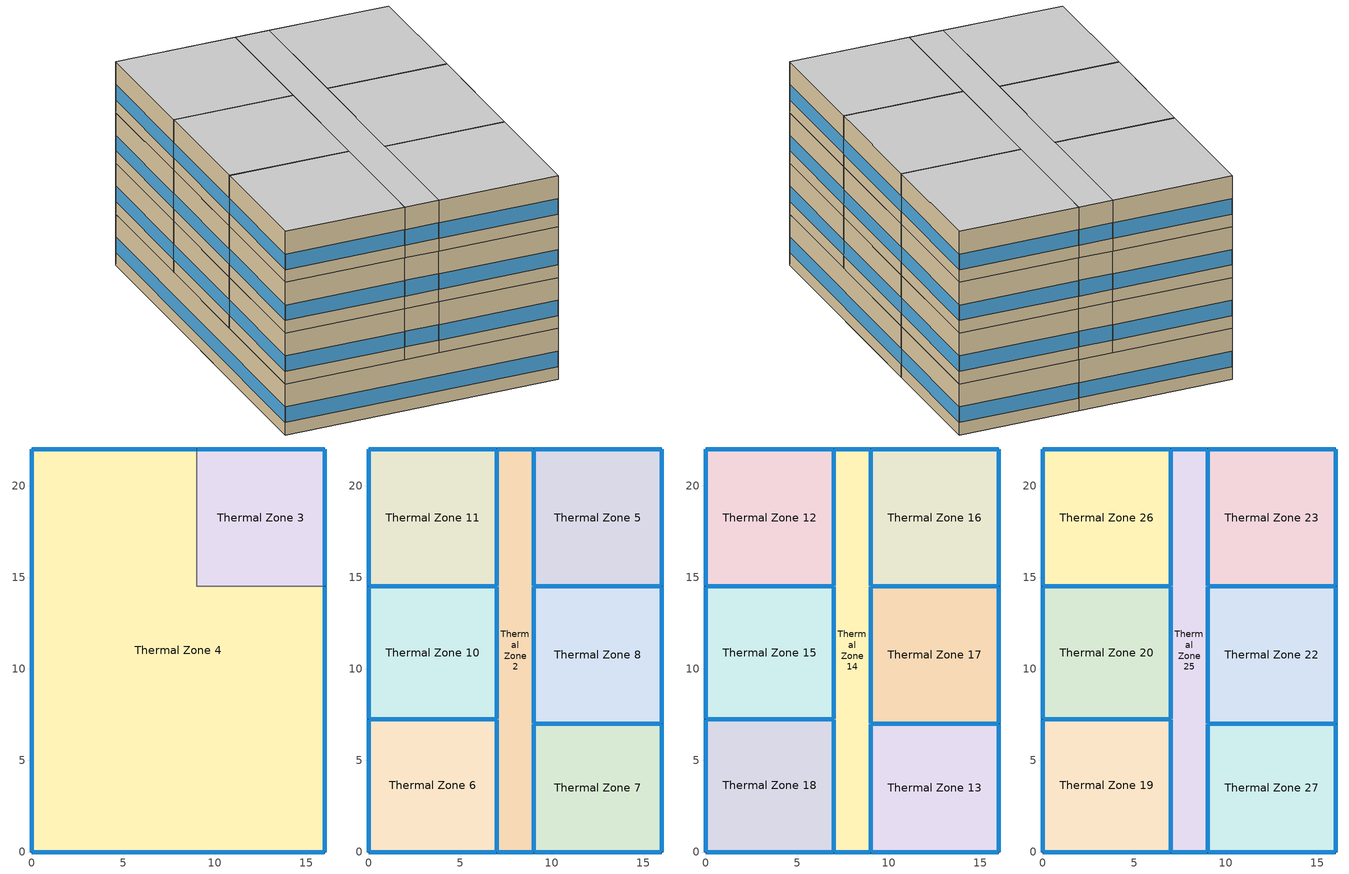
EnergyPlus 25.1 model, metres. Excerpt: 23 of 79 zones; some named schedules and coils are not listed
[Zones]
Thermal Zone 3
 floor ground (AQ_MURB_2024_MURB  ground 1950 1980 6A 1): 16,22 16,14.5 9,14.5 9,22 z0
 wall outside (Surface 10 c tbd): 16,22 9,22 z0:3.05
 wall outside (Surface 11 c tbd): 16,14.5 16,22 z0:3.05
 wall to Thermal Zone 4 (Typical Interior Wall): 9,22 9,14.5 16,14.5 z0:3.05
 window (Customized Fenestration: u=3.36): 15.97,22 9.03,22 / 16,14.53 16,21.97 z0.76:1.68
Thermal Zone 4
 floor ground (AQ_MURB_2024_MURB  ground 1950 1980 6A 1): 9,22 9,14.5 16,14.5 16,0 0,0 0,22 z0
 wall outside (Surface 2 c tbd): 16,0 16,14.5 z0:3.05
 wall outside (Surface 3 c tbd): 0,0 16,0 z0:3.05
 wall outside (Surface 4 c tbd): 0,22 0,0 z0:3.05
 wall outside (Surface 5 c tbd): 9,22 0,22 z0:3.05
 window (Customized Fenestration: u=3.36): 16,0.03 16,14.47 / 0.03,0 15.97,0 / 0,21.97 0,0.03 / 8.97,22 0.03,22 z0.76:1.68
Thermal Zone 10
 floor to Thermal Zone 4 (Typical Interior Floor): 7,14.5 7,7.25 0,7.25 0,14.5 z3.05
 wall outside (Surface 44 c tbd): 0,14.5 0,7.25 z3.05:6.1
 wall to Thermal Zone 11 (Typical Interior Wall): 7,14.5 0,14.5 z3.05:6.1
 wall to Thermal Zone 2 (Typical Interior Wall): 7,7.25 7,14.5 z3.05:6.1
 wall to Thermal Zone 6 (Typical Interior Wall): 0,7.25 7,7.25 z3.05:6.1
 window (Customized Fenestration: u=3.36): 0,14.47 0,7.28 z3.81:4.73
 window inside (Typical Interior Window): 6.97,14.5 0.03,14.5 / 7,7.28 7,14.47 / 0.03,7.25 6.97,7.25 z3.81:4.73
Thermal Zone 11
 floor to Thermal Zone 4 (Typical Interior Floor): 7,22 7,14.5 0,14.5 0,22 z3.05
 wall outside (Surface 50 c tbd): 0,22 0,14.5 z3.05:6.1
 wall outside (Surface 51 c tbd): 7,22 0,22 z3.05:6.1
 wall to Thermal Zone 2 (Typical Interior Wall): 7,14.5 7,22 z3.05:6.1
 window (Customized Fenestration: u=3.36): 0,21.97 0,14.53 / 6.97,22 0.03,22 z3.81:4.73
 window inside (Typical Interior Window): 7,14.53 7,21.97 z3.81:4.73
Thermal Zone 2
 floor to Thermal Zone 4 (Typical Interior Floor): 9,22 9,0 7,0 7,22 z3.05
 wall outside (Surface 22 c tbd): 9,22 7,22 z3.05:6.1
 wall outside (Surface 26 c tbd): 7,0 9,0 z3.05:6.1
 wall to Thermal Zone 5 (Typical Interior Wall): 9,14.5 9,22 z3.05:6.1
 wall to Thermal Zone 8 (Typical Interior Wall): 9,7 9,14.5 z3.05:6.1
 wall to Thermal Zone 7 (Typical Interior Wall): 9,0 9,7 z3.05:6.1
 wall to Thermal Zone 6 (Typical Interior Wall): 7,7.25 7,0 z3.05:6.1
 window (Customized Fenestration: u=3.36): 8.97,22 7.03,22 / 7.03,0 8.97,0 z3.81:4.75
 window inside (Typical Interior Window): 9,14.53 9,21.97 / 9,7.03 9,14.47 / 9,0.03 9,6.97 / 7,7.22 7,0.03 z3.81:4.73
Thermal Zone 5
 floor to Thermal Zone 3 (Typical Interior Floor): 16,22 16,14.5 9,14.5 9,22 z3.05
 wall outside (Surface 57 c tbd): 16,22 9,22 z3.05:6.1
 wall outside (Surface 58 c tbd): 16,14.5 16,22 z3.05:6.1
 wall to Thermal Zone 8 (Typical Interior Wall): 9,14.5 16,14.5 z3.05:6.1
 window (Customized Fenestration: u=3.36): 15.97,22 9.03,22 / 16,14.53 16,21.97 z3.81:4.73
 window inside (Typical Interior Window): 9.03,14.5 15.97,14.5 z3.81:4.73
Thermal Zone 6
 floor to Thermal Zone 4 (Typical Interior Floor): 7,7.25 7,0 0,0 0,7.25 z3.05
 wall outside (Surface 17 c tbd): 0,0 7,0 z3.05:6.1
 wall outside (Surface 18 c tbd): 0,7.25 0,0 z3.05:6.1
 window (Customized Fenestration: u=3.36): 0.03,0 6.97,0 / 0,7.22 0,0.03 z3.81:4.73
Thermal Zone 7
 floor to Thermal Zone 4 (Typical Interior Floor): 9,7 16,7 16,0 9,0 z3.05
 wall outside (Surface 32 c tbd): 16,0 16,7 z3.05:6.1
 wall outside (Surface 33 c tbd): 9,0 16,0 z3.05:6.1
 wall to Thermal Zone 8 (Typical Interior Wall): 16,7 9,7 z3.05:6.1
 window (Customized Fenestration: u=3.36): 16,0.03 16,6.97 / 9.03,0 15.97,0 z3.81:4.73
 window inside (Typical Interior Window): 15.97,7 9.03,7 z3.81:4.73
Thermal Zone 8
 floor to Thermal Zone 4 (Typical Interior Floor): 16,14.5 16,7 9,7 9,14.5 z3.05
 wall outside (Surface 38 c tbd): 16,7 16,14.5 z3.05:6.1
 window (Customized Fenestration: u=3.36): 16,7.03 16,14.47 z3.81:4.73
Thermal Zone 12
 floor to Thermal Zone 11 (Typical Interior Floor): 7,22 7,14.5 0,14.5 0,22 z6.1
 wall outside (Surface 63 c tbd): 0,22 0,14.5 z6.1:9.14
 wall outside (Surface 65 c tbd): 7,22 0,22 z6.1:9.14
 wall to Thermal Zone 14 (Typical Interior Wall): 7,14.5 7,22 z6.1:9.14
 wall to Thermal Zone 15 (Typical Interior Wall): 0,14.5 7,14.5 z6.1:9.14
 window (Customized Fenestration: u=3.36): 0,21.97 0,14.53 / 6.97,22 0.03,22 z6.86:7.78
 window inside (Typical Interior Window): 7,14.53 7,21.97 / 0.03,14.5 6.97,14.5 z6.86:7.78
Thermal Zone 13
 floor to Thermal Zone 7 (Typical Interior Floor): 16,7 16,0 9,0 9,7 z6.1
 wall outside (Surface 70 c tbd): 16,0 16,7 z6.1:9.14
 wall outside (Surface 72 c tbd): 9,0 16,0 z6.1:9.14
 wall to Thermal Zone 14 (Typical Interior Wall): 9,7 9,0 z6.1:9.14
 wall to Thermal Zone 17 (Typical Interior Wall): 16,7 9,7 z6.1:9.14
 window inside (Typical Interior Window): 9,6.97 9,0.03 / 15.97,7 9.03,7 z6.86:7.78
 window (Customized Fenestration: u=3.36): 16,0.03 16,6.97 / 9.03,0 15.97,0 z6.86:7.78
Thermal Zone 14
 floor to Thermal Zone 2 (Typical Interior Floor): 9,22 9,0 7,0 7,22 z6.1
 wall outside (Surface 81 c tbd): 7,0 9,0 z6.1:9.14
 wall outside (Surface 82 c tbd): 9,22 7,22 z6.1:9.14
 wall to Thermal Zone 17 (Typical Interior Wall): 9,7 9,14.5 z6.1:9.14
 wall to Thermal Zone 16 (Typical Interior Wall): 9,14.5 9,22 z6.1:9.14
 wall to Thermal Zone 18 (Typical Interior Wall): 7,7.25 7,0 z6.1:9.14
 wall to Thermal Zone 15 (Typical Interior Wall): 7,14.5 7,7.25 z6.1:9.14
 window inside (Typical Interior Window): 9,7.03 9,14.47 / 9,14.53 9,21.97 / 7,7.22 7,0.03 / 7,14.47 7,7.28 z6.86:7.78
 window (Customized Fenestration: u=3.36): 7.03,0 8.97,0 / 8.97,22 7.03,22 z6.86:7.79
Thermal Zone 15
 floor to Thermal Zone 10 (Typical Interior Floor): 7,14.5 7,7.25 0,7.25 0,14.5 z6.1
 wall outside (Surface 85 c tbd): 0,14.5 0,7.25 z6.1:9.14
 wall to Thermal Zone 18 (Typical Interior Wall): 0,7.25 7,7.25 z6.1:9.14
 window (Customized Fenestration: u=3.36): 0,14.47 0,7.28 z6.86:7.78
 window inside (Typical Interior Window): 0.03,7.25 6.97,7.25 z6.86:7.78
Thermal Zone 16
 floor to Thermal Zone 5 (Typical Interior Floor): 16,22 16,14.5 9,14.5 9,22 z6.1
 wall outside (Surface 91 c tbd): 16,14.5 16,22 z6.1:9.14
 wall outside (Surface 94 c tbd): 16,22 9,22 z6.1:9.14
 wall to Thermal Zone 17 (Typical Interior Wall): 9,14.5 16,14.5 z6.1:9.14
 window (Customized Fenestration: u=3.36): 16,14.53 16,21.97 / 15.97,22 9.03,22 z6.86:7.78
 window inside (Typical Interior Window): 9.03,14.5 15.97,14.5 z6.86:7.78
Thermal Zone 17
 floor to Thermal Zone 8 (Typical Interior Floor): 16,14.5 16,7 9,7 9,14.5 z6.1
 wall outside (Surface 98 c tbd): 16,7 16,14.5 z6.1:9.14
 window (Customized Fenestration: u=3.36): 16,7.03 16,14.47 z6.86:7.78
Thermal Zone 18
 floor to Thermal Zone 6 (Typical Interior Floor): 7,7.25 7,0 0,0 0,7.25 z6.1
 wall outside (Surface 104 c tbd): 0,7.25 0,0 z6.1:9.14
 wall outside (Surface 106 c tbd): 0,0 7,0 z6.1:9.14
 window (Customized Fenestration: u=3.36): 0,7.22 0,0.03 / 0.03,0 6.97,0 z6.86:7.78
Thermal Zone 19
 floor to Thermal Zone 18 (Typical Interior Floor): 7,7.25 7,0 0,0 0,7.25 z9.14
 wall outside (Surface 115 c tbd): 0,7.25 0,0 z9.14:12.19
 wall outside (Surface 117 c tbd): 0,0 7,0 z9.14:12.19
 wall to Thermal Zone 25 (Typical Interior Wall): 7,0 7,7.25 z9.14:12.19
 wall to Thermal Zone 20 (Typical Interior Wall): 7,7.25 0,7.25 z9.14:12.19
 window inside (Typical Interior Window): 7,0.03 7,7.22 z9.9:10.82; 6.97,7.25 0.03,7.25 z9.9:10.83
 window (Customized Fenestration: u=3.36): 0,7.22 0,0.03 z9.9:10.82; 0.03,0 6.97,0 z9.9:10.83
 ceiling to Thermal Zone 28 (Typical Interior Ceiling): 7,0 7,7.25 0,7.25 0,0 z12.19
Thermal Zone 20
 floor to Thermal Zone 15 (Typical Interior Floor): 7,14.5 7,7.25 0,7.25 0,14.5 z9.14
 wall outside (Surface 120 c tbd): 0,14.5 0,7.25 z9.14:12.19
 wall to Thermal Zone 25 (Typical Interior Wall): 7,7.25 7,14.5 z9.14:12.19
 wall to Thermal Zone 26 (Typical Interior Wall): 7,14.5 0,14.5 z9.14:12.19
 window (Customized Fenestration: u=3.36): 0,14.47 0,7.28 z9.9:10.82
 window inside (Typical Interior Window): 7,7.28 7,14.47 z9.9:10.82; 6.97,14.5 0.03,14.5 z9.9:10.83
 ceiling to Thermal Zone 30 (Typical Interior Ceiling): 7,7.25 7,14.5 0,14.5 0,7.25 z12.19
Thermal Zone 22
 floor to Thermal Zone 17 (Typical Interior Floor): 16,14.5 16,7 9,7 9,14.5 z9.14
 wall outside (Surface 127 c tbd): 16,7 16,14.5 z9.14:12.19
 wall to Thermal Zone 25 (Typical Interior Wall): 9,14.5 9,7 z9.14:12.19
 wall to Thermal Zone 23 (Typical Interior Wall): 16,14.5 9,14.5 z9.14:12.19
 wall to Thermal Zone 27 (Typical Interior Wall): 9,7 16,7 z9.14:12.19
 window inside (Typical Interior Window): 9,14.47 9,7.03 z9.9:10.82; 15.97,14.5 9.03,14.5 / 9.03,7 15.97,7 z9.9:10.83
 window (Customized Fenestration: u=3.36): 16,7.03 16,14.47 z9.9:10.82
 ceiling to Thermal Zone 33 (Typical Interior Ceiling): 16,7 16,14.5 9,14.5 9,7 z12.19
Thermal Zone 23
 floor to Thermal Zone 16 (Typical Interior Floor): 16,22 16,14.5 9,14.5 9,22 z9.14
 wall outside (Surface 132 c tbd): 16,14.5 16,22 z9.14:12.19
 wall outside (Surface 135 c tbd): 16,22 9,22 z9.14:12.19
 wall to Thermal Zone 25 (Typical Interior Wall): 9,22 9,14.5 z9.14:12.19
 window (Customized Fenestration: u=3.36): 16,14.53 16,21.97 z9.9:10.82; 15.97,22 9.03,22 z9.9:10.83
 window inside (Typical Interior Window): 9,21.97 9,14.53 z9.9:10.82
 ceiling to Thermal Zone 34 (Typical Interior Ceiling): 16,14.5 16,22 9,22 9,14.5 z12.19
Thermal Zone 25
 floor to Thermal Zone 14 (Typical Interior Floor): 9,22 9,0 7,0 7,22 z9.14
 wall outside (Surface 144 c tbd): 7,0 9,0 z9.14:12.19
 wall outside (Surface 145 c tbd): 9,22 7,22 z9.14:12.19
 wall to Thermal Zone 26 (Typical Interior Wall): 7,22 7,14.5 z9.14:12.19
 wall to Thermal Zone 27 (Typical Interior Wall): 9,0 9,7 z9.14:12.19
 window inside (Typical Interior Window): 7,21.97 7,14.53 z9.9:10.82; 9,0.03 9,6.97 z9.9:10.83
 window (Customized Fenestration: u=3.36): 7.03,0 8.97,0 / 8.97,22 7.03,22 z9.9:10.84
 ceiling to Thermal Zone 29 (Typical Interior Ceiling): 9,0 9,22 7,22 7,0 z12.19
Thermal Zone 26
 floor to Thermal Zone 12 (Typical Interior Floor): 7,22 7,14.5 0,14.5 0,22 z9.14
 wall outside (Surface 148 c tbd): 0,22 0,14.5 z9.14:12.19
 wall outside (Surface 150 c tbd): 7,22 0,22 z9.14:12.19
 window (Customized Fenestration: u=3.36): 0,21.97 0,14.53 z9.9:10.82; 6.97,22 0.03,22 z9.9:10.83
 ceiling to Thermal Zone 32 (Typical Interior Ceiling): 7,14.5 7,22 0,22 0,14.5 z12.19
Thermal Zone 27
 floor to Thermal Zone 13 (Typical Interior Floor): 16,7 16,0 9,0 9,7 z9.14
 wall outside (Surface 155 c tbd): 16,0 16,7 z9.14:12.19
 wall outside (Surface 157 c tbd): 9,0 16,0 z9.14:12.19
 window (Customized Fenestration: u=3.36): 16,0.03 16,6.97 / 9.03,0 15.97,0 z9.9:10.83
 ceiling to Thermal Zone 31 (Typical Interior Ceiling): 16,0 16,7 9,7 9,0 z12.19
shading: 16,0 0,0 z0:9.8; 0,22 16,22 z0:8.48
[Building]
Building 1
[Site:Location]
Montreal-Trudeau Intl AP: Latitude {deg}=45.4706; Longitude {deg}=-73.7408; Time Zone {hr}=-5; Elevation {m}=36; Keep Site Location Information=No
[SizingPeriod:DesignDay] Month=7; Day of Month=21; Day Type=SummerDesignDay; Daily Dry-Bulb Temperature Range {deltaC}=9.3; Dry-Bulb Temperature Range Modifier Type=DefaultMultipliers; Barometric Pressure {Pa}=100893; Wind Speed {m/s}=4.9; Wind Direction {deg}=220; Rain Indicator=No; Snow Indicator=No; Daylight Saving Time Indicator=No; Solar Model Indicator=ASHRAETau; ASHRAE Clear Sky Optical Depth for Beam Irradiance (taub)=0.465; ASHRAE Clear Sky Optical Depth for Diffuse Irradiance (taud)=1.966; Begin Environment Reset Mode=FullResetAtBeginEnvironment
Name | Maximum Dry-Bulb Temperature {C} | Humidity Condition Type | Wetbulb or DewPoint at Maximum Dry-Bulb {C} | Enthalpy at Maximum Dry-Bulb {J/kg}
Montreal Int'l Ann Clg .4% Condns DB=>MWB | 30 | Wetbulb | 22.1
Montreal Int'l Ann Clg .4% Condns DP=>MDB | 26 | Dewpoint | 21.6
Montreal Int'l Ann Clg .4% Condns Enth=>MDB | 28.1 | Enthalpy |  | 69300
Montreal Int'l Ann Clg .4% Condns WB=>MDB | 28.1 | Wetbulb | 23.2
[Material] Thermal Absorptance=0.9
Name | Roughness | Thickness {m} | Conductivity {W/m-K} | Density {kg/m3} | Specific Heat {J/kg-K} | Solar Absorptance | Visible Absorptance
100mm Normalweight concrete floor | MediumRough | 0.1016 | 2.31045 | 2322 | 832.557 | 0.7 | 0.7
AQNC2024expanded polystyrene type I 5 cm | MediumRough | 0.05 | 0.0385 | 15 | 1500 | 0.7 | 0.7
AQNC2024standard concrete | MediumRough | 0.1 | 2.5 | 2400 | 840 | 0.7 | 0.7
G01 13mm gypsum board | Smooth | 0.0127 | 0.160031 | 800.001 | 1090.73 | 0.7 | 0.5
G05 25mm wood 1 | MediumSmooth | 0.0254 | 0.15 | 608 | 1630 | 0.5 | 0.5
Generic Brick (R 1.0x Solar 1.0x Therm 1.0x) | MediumRough | 0.1 | 0.9 | 1920 | 790 | 0.65 | 0.65
Generic Gypsum Board (R 1.0x Solar 1.0x Therm 1.0x) | MediumSmooth | 0.0127 | 0.16 | 800 | 1090 | 0.5 | 0.5
Generic Wall Air Gap (R 1.0x Solar 1.0x Therm 1.0x) | Smooth | 0.1 | 0.667 | 1.28 | 1000 | 0.7 | 0.7
Surface 10 m tbd | MediumRough | 0.1 | 0.163143 | 15 | 1500 | 0.7 | 0.7
Surface 104 m tbd; Surface 115 m tbd; Surface 18 m tbd | MediumRough | 0.1 | 0.146237 | 15 | 1500 | 0.7 | 0.7
Surface 106 m tbd; Surface 117 m tbd; Surface 135 m tbd; Surface 150 m tbd; Surface 155 m tbd; Surface 157 m tbd; Surface 17 m tbd; Surface 32 m tbd; Surface 33 m tbd; Surface 51 m tbd; Surface 57 m tbd; Surface 65 m tbd; Surface 70 m tbd; Surface 72 m tbd; Surface 94 m tbd | MediumRough | 0.1 | 0.146739 | 15 | 1500 | 0.7 | 0.7
Surface 11 m tbd | MediumRough | 0.1 | 0.162174 | 15 | 1500 | 0.7 | 0.7
Surface 120 m tbd; Surface 44 m tbd; Surface 85 m tbd | MediumRough | 0.1 | 0.137863 | 15 | 1500 | 0.7 | 0.7
Surface 127 m tbd; Surface 38 m tbd; Surface 98 m tbd | MediumRough | 0.1 | 0.137674 | 15 | 1500 | 0.7 | 0.7
Surface 132 m tbd; Surface 148 m tbd; Surface 50 m tbd; Surface 58 m tbd; Surface 63 m tbd; Surface 91 m tbd | MediumRough | 0.1 | 0.145769 | 15 | 1500 | 0.7 | 0.7
Surface 144 m tbd; Surface 145 m tbd; Surface 22 m tbd; Surface 26 m tbd; Surface 81 m tbd; Surface 82 m tbd | MediumRough | 0.1 | 0.153035 | 15 | 1500 | 0.7 | 0.7
Surface 2 m tbd | MediumRough | 0.1 | 0.155632 | 15 | 1500 | 0.7 | 0.7
Surface 3 m tbd | MediumRough | 0.1 | 0.15877 | 15 | 1500 | 0.7 | 0.7
Surface 4 m tbd | MediumRough | 0.1 | 0.156006 | 15 | 1500 | 0.7 | 0.7
Surface 5 m tbd | MediumRough | 0.1 | 0.159913 | 15 | 1500 | 0.7 | 0.7
[Material:NoMass]
CP02 CARPET PAD 1: Roughness=Smooth; Thermal Resistance {m2-K/W}=0.21648; Thermal Absorptance=0.9; Solar Absorptance=0.7; Visible Absorptance=0.8
[WindowMaterial:Glazing]
Clear 3mm 1: Optical Data Type=SpectralAverage; Thickness {m}=0.003; Solar Transmittance at Normal Incidence=0.837; Front Side Solar Reflectance at Normal Incidence=0.075; Back Side Solar Reflectance at Normal Incidence=0.075; Visible Transmittance at Normal Incidence=0.898; Front Side Visible Reflectance at Normal Incidence=0.081; Back Side Visible Reflectance at Normal Incidence=0.081; Infrared Transmittance at Normal Incidence=0; Front Side Infrared Hemispherical Emissivity=0.84; Back Side Infrared Hemispherical Emissivity=0.84; Conductivity {W/m-K}=0.9; Dirt Correction Factor for Solar and Visible Transmittance=1; Solar Diffusing=No
[WindowMaterial:SimpleGlazingSystem]
Fenestration U=3.32 0.66 1: U-Factor {W/m2-K}=3.32; Solar Heat Gain Coefficient=0.66; Visible Transmittance=0.21
[Construction]
AQ_MURB_2024_MURB  ground 1950 1980 6A 1: AQNC2024standard concrete, AQNC2024expanded polystyrene type I 5 cm
Customized Fenestration: u=3.36: Fenestration U=3.32 0.66 1
Surface 10 c tbd: Generic Brick (R 1.0x Solar 1.0x Therm 1.0x), Surface 10 m tbd, Generic Wall Air Gap (R 1.0x Solar 1.0x Therm 1.0x), Generic Gypsum Board (R 1.0x Solar 1.0x Therm 1.0x)
Surface 104 c tbd: Generic Brick (R 1.0x Solar 1.0x Therm 1.0x), Surface 104 m tbd, Generic Wall Air Gap (R 1.0x Solar 1.0x Therm 1.0x), Generic Gypsum Board (R 1.0x Solar 1.0x Therm 1.0x)
Surface 106 c tbd: Generic Brick (R 1.0x Solar 1.0x Therm 1.0x), Surface 106 m tbd, Generic Wall Air Gap (R 1.0x Solar 1.0x Therm 1.0x), Generic Gypsum Board (R 1.0x Solar 1.0x Therm 1.0x)
Surface 11 c tbd: Generic Brick (R 1.0x Solar 1.0x Therm 1.0x), Surface 11 m tbd, Generic Wall Air Gap (R 1.0x Solar 1.0x Therm 1.0x), Generic Gypsum Board (R 1.0x Solar 1.0x Therm 1.0x)
Surface 115 c tbd: Generic Brick (R 1.0x Solar 1.0x Therm 1.0x), Surface 115 m tbd, Generic Wall Air Gap (R 1.0x Solar 1.0x Therm 1.0x), Generic Gypsum Board (R 1.0x Solar 1.0x Therm 1.0x)
Surface 117 c tbd: Generic Brick (R 1.0x Solar 1.0x Therm 1.0x), Surface 117 m tbd, Generic Wall Air Gap (R 1.0x Solar 1.0x Therm 1.0x), Generic Gypsum Board (R 1.0x Solar 1.0x Therm 1.0x)
Surface 120 c tbd: Generic Brick (R 1.0x Solar 1.0x Therm 1.0x), Surface 120 m tbd, Generic Wall Air Gap (R 1.0x Solar 1.0x Therm 1.0x), Generic Gypsum Board (R 1.0x Solar 1.0x Therm 1.0x)
Surface 127 c tbd: Generic Brick (R 1.0x Solar 1.0x Therm 1.0x), Surface 127 m tbd, Generic Wall Air Gap (R 1.0x Solar 1.0x Therm 1.0x), Generic Gypsum Board (R 1.0x Solar 1.0x Therm 1.0x)
Surface 132 c tbd: Generic Brick (R 1.0x Solar 1.0x Therm 1.0x), Surface 132 m tbd, Generic Wall Air Gap (R 1.0x Solar 1.0x Therm 1.0x), Generic Gypsum Board (R 1.0x Solar 1.0x Therm 1.0x)
Surface 135 c tbd: Generic Brick (R 1.0x Solar 1.0x Therm 1.0x), Surface 135 m tbd, Generic Wall Air Gap (R 1.0x Solar 1.0x Therm 1.0x), Generic Gypsum Board (R 1.0x Solar 1.0x Therm 1.0x)
Surface 144 c tbd: Generic Brick (R 1.0x Solar 1.0x Therm 1.0x), Surface 144 m tbd, Generic Wall Air Gap (R 1.0x Solar 1.0x Therm 1.0x), Generic Gypsum Board (R 1.0x Solar 1.0x Therm 1.0x)
Surface 145 c tbd: Generic Brick (R 1.0x Solar 1.0x Therm 1.0x), Surface 145 m tbd, Generic Wall Air Gap (R 1.0x Solar 1.0x Therm 1.0x), Generic Gypsum Board (R 1.0x Solar 1.0x Therm 1.0x)
Surface 148 c tbd: Generic Brick (R 1.0x Solar 1.0x Therm 1.0x), Surface 148 m tbd, Generic Wall Air Gap (R 1.0x Solar 1.0x Therm 1.0x), Generic Gypsum Board (R 1.0x Solar 1.0x Therm 1.0x)
Surface 150 c tbd: Generic Brick (R 1.0x Solar 1.0x Therm 1.0x), Surface 150 m tbd, Generic Wall Air Gap (R 1.0x Solar 1.0x Therm 1.0x), Generic Gypsum Board (R 1.0x Solar 1.0x Therm 1.0x)
Surface 155 c tbd: Generic Brick (R 1.0x Solar 1.0x Therm 1.0x), Surface 155 m tbd, Generic Wall Air Gap (R 1.0x Solar 1.0x Therm 1.0x), Generic Gypsum Board (R 1.0x Solar 1.0x Therm 1.0x)
Surface 157 c tbd: Generic Brick (R 1.0x Solar 1.0x Therm 1.0x), Surface 157 m tbd, Generic Wall Air Gap (R 1.0x Solar 1.0x Therm 1.0x), Generic Gypsum Board (R 1.0x Solar 1.0x Therm 1.0x)
Surface 17 c tbd: Generic Brick (R 1.0x Solar 1.0x Therm 1.0x), Surface 17 m tbd, Generic Wall Air Gap (R 1.0x Solar 1.0x Therm 1.0x), Generic Gypsum Board (R 1.0x Solar 1.0x Therm 1.0x)
Surface 18 c tbd: Generic Brick (R 1.0x Solar 1.0x Therm 1.0x), Surface 18 m tbd, Generic Wall Air Gap (R 1.0x Solar 1.0x Therm 1.0x), Generic Gypsum Board (R 1.0x Solar 1.0x Therm 1.0x)
Surface 2 c tbd: Generic Brick (R 1.0x Solar 1.0x Therm 1.0x), Surface 2 m tbd, Generic Wall Air Gap (R 1.0x Solar 1.0x Therm 1.0x), Generic Gypsum Board (R 1.0x Solar 1.0x Therm 1.0x)
Surface 22 c tbd: Generic Brick (R 1.0x Solar 1.0x Therm 1.0x), Surface 22 m tbd, Generic Wall Air Gap (R 1.0x Solar 1.0x Therm 1.0x), Generic Gypsum Board (R 1.0x Solar 1.0x Therm 1.0x)
Surface 26 c tbd: Generic Brick (R 1.0x Solar 1.0x Therm 1.0x), Surface 26 m tbd, Generic Wall Air Gap (R 1.0x Solar 1.0x Therm 1.0x), Generic Gypsum Board (R 1.0x Solar 1.0x Therm 1.0x)
Surface 3 c tbd: Generic Brick (R 1.0x Solar 1.0x Therm 1.0x), Surface 3 m tbd, Generic Wall Air Gap (R 1.0x Solar 1.0x Therm 1.0x), Generic Gypsum Board (R 1.0x Solar 1.0x Therm 1.0x)
Surface 32 c tbd: Generic Brick (R 1.0x Solar 1.0x Therm 1.0x), Surface 32 m tbd, Generic Wall Air Gap (R 1.0x Solar 1.0x Therm 1.0x), Generic Gypsum Board (R 1.0x Solar 1.0x Therm 1.0x)
Surface 33 c tbd: Generic Brick (R 1.0x Solar 1.0x Therm 1.0x), Surface 33 m tbd, Generic Wall Air Gap (R 1.0x Solar 1.0x Therm 1.0x), Generic Gypsum Board (R 1.0x Solar 1.0x Therm 1.0x)
Surface 38 c tbd: Generic Brick (R 1.0x Solar 1.0x Therm 1.0x), Surface 38 m tbd, Generic Wall Air Gap (R 1.0x Solar 1.0x Therm 1.0x), Generic Gypsum Board (R 1.0x Solar 1.0x Therm 1.0x)
Surface 4 c tbd: Generic Brick (R 1.0x Solar 1.0x Therm 1.0x), Surface 4 m tbd, Generic Wall Air Gap (R 1.0x Solar 1.0x Therm 1.0x), Generic Gypsum Board (R 1.0x Solar 1.0x Therm 1.0x)
Surface 44 c tbd: Generic Brick (R 1.0x Solar 1.0x Therm 1.0x), Surface 44 m tbd, Generic Wall Air Gap (R 1.0x Solar 1.0x Therm 1.0x), Generic Gypsum Board (R 1.0x Solar 1.0x Therm 1.0x)
Surface 5 c tbd: Generic Brick (R 1.0x Solar 1.0x Therm 1.0x), Surface 5 m tbd, Generic Wall Air Gap (R 1.0x Solar 1.0x Therm 1.0x), Generic Gypsum Board (R 1.0x Solar 1.0x Therm 1.0x)
Surface 50 c tbd: Generic Brick (R 1.0x Solar 1.0x Therm 1.0x), Surface 50 m tbd, Generic Wall Air Gap (R 1.0x Solar 1.0x Therm 1.0x), Generic Gypsum Board (R 1.0x Solar 1.0x Therm 1.0x)
Surface 51 c tbd: Generic Brick (R 1.0x Solar 1.0x Therm 1.0x), Surface 51 m tbd, Generic Wall Air Gap (R 1.0x Solar 1.0x Therm 1.0x), Generic Gypsum Board (R 1.0x Solar 1.0x Therm 1.0x)
Surface 57 c tbd: Generic Brick (R 1.0x Solar 1.0x Therm 1.0x), Surface 57 m tbd, Generic Wall Air Gap (R 1.0x Solar 1.0x Therm 1.0x), Generic Gypsum Board (R 1.0x Solar 1.0x Therm 1.0x)
Surface 58 c tbd: Generic Brick (R 1.0x Solar 1.0x Therm 1.0x), Surface 58 m tbd, Generic Wall Air Gap (R 1.0x Solar 1.0x Therm 1.0x), Generic Gypsum Board (R 1.0x Solar 1.0x Therm 1.0x)
Surface 63 c tbd: Generic Brick (R 1.0x Solar 1.0x Therm 1.0x), Surface 63 m tbd, Generic Wall Air Gap (R 1.0x Solar 1.0x Therm 1.0x), Generic Gypsum Board (R 1.0x Solar 1.0x Therm 1.0x)
Surface 65 c tbd: Generic Brick (R 1.0x Solar 1.0x Therm 1.0x), Surface 65 m tbd, Generic Wall Air Gap (R 1.0x Solar 1.0x Therm 1.0x), Generic Gypsum Board (R 1.0x Solar 1.0x Therm 1.0x)
Surface 70 c tbd: Generic Brick (R 1.0x Solar 1.0x Therm 1.0x), Surface 70 m tbd, Generic Wall Air Gap (R 1.0x Solar 1.0x Therm 1.0x), Generic Gypsum Board (R 1.0x Solar 1.0x Therm 1.0x)
Surface 72 c tbd: Generic Brick (R 1.0x Solar 1.0x Therm 1.0x), Surface 72 m tbd, Generic Wall Air Gap (R 1.0x Solar 1.0x Therm 1.0x), Generic Gypsum Board (R 1.0x Solar 1.0x Therm 1.0x)
Surface 81 c tbd: Generic Brick (R 1.0x Solar 1.0x Therm 1.0x), Surface 81 m tbd, Generic Wall Air Gap (R 1.0x Solar 1.0x Therm 1.0x), Generic Gypsum Board (R 1.0x Solar 1.0x Therm 1.0x)
Surface 82 c tbd: Generic Brick (R 1.0x Solar 1.0x Therm 1.0x), Surface 82 m tbd, Generic Wall Air Gap (R 1.0x Solar 1.0x Therm 1.0x), Generic Gypsum Board (R 1.0x Solar 1.0x Therm 1.0x)
Surface 85 c tbd: Generic Brick (R 1.0x Solar 1.0x Therm 1.0x), Surface 85 m tbd, Generic Wall Air Gap (R 1.0x Solar 1.0x Therm 1.0x), Generic Gypsum Board (R 1.0x Solar 1.0x Therm 1.0x)
Surface 91 c tbd: Generic Brick (R 1.0x Solar 1.0x Therm 1.0x), Surface 91 m tbd, Generic Wall Air Gap (R 1.0x Solar 1.0x Therm 1.0x), Generic Gypsum Board (R 1.0x Solar 1.0x Therm 1.0x)
Surface 94 c tbd: Generic Brick (R 1.0x Solar 1.0x Therm 1.0x), Surface 94 m tbd, Generic Wall Air Gap (R 1.0x Solar 1.0x Therm 1.0x), Generic Gypsum Board (R 1.0x Solar 1.0x Therm 1.0x)
Surface 98 c tbd: Generic Brick (R 1.0x Solar 1.0x Therm 1.0x), Surface 98 m tbd, Generic Wall Air Gap (R 1.0x Solar 1.0x Therm 1.0x), Generic Gypsum Board (R 1.0x Solar 1.0x Therm 1.0x)
Typical Interior Ceiling: CP02 CARPET PAD 1, 100mm Normalweight concrete floor
Typical Interior Floor: 100mm Normalweight concrete floor, CP02 CARPET PAD 1
Typical Interior Partition 4: G05 25mm wood 1
Typical Interior Wall: G01 13mm gypsum board, G01 13mm gypsum board
Typical Interior Window: Clear 3mm 1
[Zone] Multiplier=1; Part of Total Floor Area=Yes
Thermal Zone 10; Thermal Zone 11; Thermal Zone 12; Thermal Zone 13; Thermal Zone 14; Thermal Zone 15; Thermal Zone 16; Thermal Zone 17; Thermal Zone 18; Thermal Zone 19; Thermal Zone 2; Thermal Zone 20; Thermal Zone 22; Thermal Zone 23; Thermal Zone 25; Thermal Zone 26; Thermal Zone 27; Thermal Zone 3; Thermal Zone 4; Thermal Zone 5; Thermal Zone 6; Thermal Zone 7; Thermal Zone 8
[Space]
Name | Zone | Space Type
Space 107 | Thermal Zone 10 | MURB small 1
Space 108 | Thermal Zone 11 | MURB small 1
Space 110 | Thermal Zone 12 | MURB small 1
Space 111 | Thermal Zone 13 | MURB small 1
Space 112 | Thermal Zone 14 | MURB lobby 2
Space 113 | Thermal Zone 15 | MURB small 1
Space 114 | Thermal Zone 16 | MURB small 1
Space 115 | Thermal Zone 17 | MURB small 1
Space 116 | Thermal Zone 18 | MURB small 1
Space 117 | Thermal Zone 19 | MURB small 1
Space 104 | Thermal Zone 2 | MURB lobby 2
Space 118 | Thermal Zone 20 | MURB small 1
Space 119 | Thermal Zone 22 | MURB small 1
Space 120 | Thermal Zone 23 | MURB small 1
Space 121 | Thermal Zone 25 | MURB lobby 2
Space 122 | Thermal Zone 26 | MURB small 1
Space 123 | Thermal Zone 27 | MURB small 1
Space 1 | Thermal Zone 3 | MURB small
Space 101 | Thermal Zone 4 | MURB lobby 1
Space 109 | Thermal Zone 5 | MURB small 1
Space 103 | Thermal Zone 6 | MURB small 1
Space 105 | Thermal Zone 7 | MURB small 1
Space 106 | Thermal Zone 8 | MURB small 1
[SpaceList]
MURB lobby 2: Space 112, Space 104, Space 163, Space 125, Space 121, Space 140, Space 145, Space 136, Space 152, Space 172, Space 177
MURB small 1: Space 108, Space 150, Space 130, Space 134, Space 129, Space 162, Space 103, Space 151, Space 148, Space 105, Space 106, Space 107, Space 137, Space 144, Space 124, Space 109, Space 161, Space 158, Space 110, Space 111, Space 119, Space 138, Space 113, Space 114, Space 128, Space 115, Space 127, Space 116, Space 135, Space 117, Space 118, Space 143, Space 120, Space 149, Space 176, Space 147, Space 122, Space 123, Space 126, Space 131, Space 153, Space 132, Space 133, Space 139, Space 154, Space 141, Space 142, Space 146, Space 155, Space 156, Space 157, Space 159, Space 160, Space 167, Space 164, Space 165, Space 166, Space 168, Space 169, Space 170, Space 171, Space 173, Space 174, Space 175, Space 178, Space 179
MURB small: Space 1
MURB lobby 1: Space 101
[InternalMass] Construction=Typical Interior Partition 4
Name | Zone or ZoneList | Space or SpaceList | Surface Area {m2}
Space 112 Internal Mass 4 | Thermal Zone 14 | Space 112 | 88
Space 104 Internal Mass 4 | Thermal Zone 2 | Space 104 | 88
Space 121 Internal Mass 4 | Thermal Zone 25 | Space 121 | 88
Space 108 Internal Mass 8 | Thermal Zone 11 | Space 108 | 105
Space 103 Internal Mass 8 | Thermal Zone 6 | Space 103 | 101.5
Space 105 Internal Mass 8 | Thermal Zone 7 | Space 105 | 98
Space 106 Internal Mass 8 | Thermal Zone 8 | Space 106 | 105
Space 107 Internal Mass 8 | Thermal Zone 10 | Space 107 | 101.5
Space 109 Internal Mass 8 | Thermal Zone 5 | Space 109 | 105
Space 110 Internal Mass 8 | Thermal Zone 12 | Space 110 | 105
Space 111 Internal Mass 8 | Thermal Zone 13 | Space 111 | 98
Space 119 Internal Mass 8 | Thermal Zone 22 | Space 119 | 105
Space 113 Internal Mass 8 | Thermal Zone 15 | Space 113 | 101.5
Space 114 Internal Mass 8 | Thermal Zone 16 | Space 114 | 105
Space 115 Internal Mass 8 | Thermal Zone 17 | Space 115 | 105
Space 116 Internal Mass 8 | Thermal Zone 18 | Space 116 | 101.5
Space 117 Internal Mass 8 | Thermal Zone 19 | Space 117 | 101.5
Space 118 Internal Mass 8 | Thermal Zone 20 | Space 118 | 101.5
Space 120 Internal Mass 8 | Thermal Zone 23 | Space 120 | 105
Space 122 Internal Mass 8 | Thermal Zone 26 | Space 122 | 105
Space 123 Internal Mass 8 | Thermal Zone 27 | Space 123 | 98
Space 1 Internal Mass 1 | Thermal Zone 3 | Space 1 | 105
Space 101 Internal Mass 3 | Thermal Zone 4 | Space 101 | 599
[ZoneInfiltration:DesignFlowRate] Design Flow Rate Calculation Method=Flow/ExteriorArea; Flow Rate per Exterior Surface Area {m3/s-m2}=0.000743908; Constant Term Coefficient=0.107472; Temperature Term Coefficient=0.0119911; Velocity Term Coefficient=0; Velocity Squared Term Coefficient=0.0134792; Density Basis=Outdoor
Name | Zone or ZoneList or Space or SpaceList | Schedule
Space 107 HVAC Off Infiltration | Space 107 | Infiltration HVAC Off Schedule
Space 107 HVAC On Infiltration | Space 107 | Infiltration HVAC On Schedule
Space 108 HVAC Off Infiltration | Space 108 | Infiltration HVAC Off Schedule
Space 108 HVAC On Infiltration | Space 108 | Infiltration HVAC On Schedule
Space 110 HVAC Off Infiltration | Space 110 | Infiltration HVAC Off Schedule
Space 110 HVAC On Infiltration | Space 110 | Infiltration HVAC On Schedule
Space 111 HVAC Off Infiltration | Space 111 | Infiltration HVAC Off Schedule
Space 111 HVAC On Infiltration | Space 111 | Infiltration HVAC On Schedule
Space 112 HVAC Off Infiltration | Space 112 | Infiltration HVAC Off Schedule
Space 112 HVAC On Infiltration | Space 112 | Infiltration HVAC On Schedule
Space 113 HVAC Off Infiltration | Space 113 | Infiltration HVAC Off Schedule
Space 113 HVAC On Infiltration | Space 113 | Infiltration HVAC On Schedule
Space 114 HVAC Off Infiltration | Space 114 | Infiltration HVAC Off Schedule
Space 114 HVAC On Infiltration | Space 114 | Infiltration HVAC On Schedule
Space 115 HVAC Off Infiltration | Space 115 | Infiltration HVAC Off Schedule
Space 115 HVAC On Infiltration | Space 115 | Infiltration HVAC On Schedule
Space 116 HVAC Off Infiltration | Space 116 | Infiltration HVAC Off Schedule
Space 116 HVAC On Infiltration | Space 116 | Infiltration HVAC On Schedule
Space 117 HVAC Off Infiltration | Space 117 | Infiltration HVAC Off Schedule
Space 117 HVAC On Infiltration | Space 117 | Infiltration HVAC On Schedule
Space 104 HVAC Off Infiltration | Space 104 | Infiltration HVAC Off Schedule
Space 104 HVAC On Infiltration | Space 104 | Infiltration HVAC On Schedule
Space 118 HVAC Off Infiltration | Space 118 | Infiltration HVAC Off Schedule
Space 118 HVAC On Infiltration | Space 118 | Infiltration HVAC On Schedule
Space 119 HVAC Off Infiltration | Space 119 | Infiltration HVAC Off Schedule
Space 119 HVAC On Infiltration | Space 119 | Infiltration HVAC On Schedule
Space 120 HVAC Off Infiltration | Space 120 | Infiltration HVAC Off Schedule
Space 120 HVAC On Infiltration | Space 120 | Infiltration HVAC On Schedule
Space 121 HVAC Off Infiltration | Space 121 | Infiltration HVAC Off Schedule
Space 121 HVAC On Infiltration | Space 121 | Infiltration HVAC On Schedule
Space 122 HVAC Off Infiltration | Space 122 | Infiltration HVAC Off Schedule
Space 122 HVAC On Infiltration | Space 122 | Infiltration HVAC On Schedule
Space 123 HVAC Off Infiltration | Space 123 | Infiltration HVAC Off Schedule
Space 123 HVAC On Infiltration | Space 123 | Infiltration HVAC On Schedule
Space 1 HVAC Off Infiltration | Space 1 | Infiltration HVAC Off Schedule
Space 1 HVAC On Infiltration | Space 1 | Infiltration HVAC On Schedule
Space 101 HVAC Off Infiltration | Space 101 | Infiltration HVAC Off Schedule
Space 101 HVAC On Infiltration | Space 101 | Infiltration HVAC On Schedule
Space 109 HVAC Off Infiltration | Space 109 | Infiltration HVAC Off Schedule
Space 109 HVAC On Infiltration | Space 109 | Infiltration HVAC On Schedule
Space 103 HVAC Off Infiltration | Space 103 | Infiltration HVAC Off Schedule
Space 103 HVAC On Infiltration | Space 103 | Infiltration HVAC On Schedule
Space 105 HVAC Off Infiltration | Space 105 | Infiltration HVAC Off Schedule
Space 105 HVAC On Infiltration | Space 105 | Infiltration HVAC On Schedule
Space 106 HVAC Off Infiltration | Space 106 | Infiltration HVAC Off Schedule
Space 106 HVAC On Infiltration | Space 106 | Infiltration HVAC On Schedule
[ZoneControl:Thermostat] Temperature Difference Between Cutout And Setpoint {deltaC}=0
Name | Zone or ZoneList | Control Type Schedule | Control 1
Thermal Zone 10 Thermostat | Thermal Zone 10 | Thermal Zone 10 Thermostat Schedule | Thermostat Setpoint Dual Setpoint 34
Thermal Zone 11 Thermostat | Thermal Zone 11 | Thermal Zone 11 Thermostat Schedule | Thermostat Setpoint Dual Setpoint 72
Thermal Zone 12 Thermostat | Thermal Zone 12 | Thermal Zone 12 Thermostat Schedule | Thermostat Setpoint Dual Setpoint 62
Thermal Zone 13 Thermostat | Thermal Zone 13 | Thermal Zone 13 Thermostat Schedule | Thermostat Setpoint Dual Setpoint 68
Thermal Zone 14 Thermostat | Thermal Zone 14 | Thermal Zone 14 Thermostat Schedule | Thermostat Setpoint Dual Setpoint 69
Thermal Zone 15 Thermostat | Thermal Zone 15 | Thermal Zone 15 Thermostat Schedule | Thermostat Setpoint Dual Setpoint 86
Thermal Zone 16 Thermostat | Thermal Zone 16 | Thermal Zone 16 Thermostat Schedule | Thermostat Setpoint Dual Setpoint 90
Thermal Zone 17 Thermostat | Thermal Zone 17 | Thermal Zone 17 Thermostat Schedule | Thermostat Setpoint Dual Setpoint 83
Thermal Zone 18 Thermostat | Thermal Zone 18 | Thermal Zone 18 Thermostat Schedule | Thermostat Setpoint Dual Setpoint 81
Thermal Zone 19 Thermostat | Thermal Zone 19 | Thermal Zone 19 Thermostat Schedule | Thermostat Setpoint Dual Setpoint 84
Thermal Zone 2 Thermostat | Thermal Zone 2 | Thermal Zone 2 Thermostat Schedule | Thermostat Setpoint Dual Setpoint 28
Thermal Zone 20 Thermostat | Thermal Zone 20 | Thermal Zone 20 Thermostat Schedule | Thermostat Setpoint Dual Setpoint 92
Thermal Zone 22 Thermostat | Thermal Zone 22 | Thermal Zone 22 Thermostat Schedule | Thermostat Setpoint Dual Setpoint 85
Thermal Zone 23 Thermostat | Thermal Zone 23 | Thermal Zone 23 Thermostat Schedule | Thermostat Setpoint Dual Setpoint 64
Thermal Zone 25 Thermostat | Thermal Zone 25 | Thermal Zone 25 Thermostat Schedule | Thermostat Setpoint Dual Setpoint 89
Thermal Zone 26 Thermostat | Thermal Zone 26 | Thermal Zone 26 Thermostat Schedule | Thermostat Setpoint Dual Setpoint 71
Thermal Zone 27 Thermostat | Thermal Zone 27 | Thermal Zone 27 Thermostat Schedule | Thermostat Setpoint Dual Setpoint 76
Thermal Zone 3 Thermostat | Thermal Zone 3 | Thermal Zone 3 Thermostat Schedule | Thermostat Setpoint Dual Setpoint 29
Thermal Zone 4 Thermostat | Thermal Zone 4 | Thermal Zone 4 Thermostat Schedule | Thermostat Setpoint Dual Setpoint 26
Thermal Zone 5 Thermostat | Thermal Zone 5 | Thermal Zone 5 Thermostat Schedule | Thermostat Setpoint Dual Setpoint 30
Thermal Zone 6 Thermostat | Thermal Zone 6 | Thermal Zone 6 Thermostat Schedule | Thermostat Setpoint Dual Setpoint 31
Thermal Zone 7 Thermostat | Thermal Zone 7 | Thermal Zone 7 Thermostat Schedule | Thermostat Setpoint Dual Setpoint 27
Thermal Zone 8 Thermostat | Thermal Zone 8 | Thermal Zone 8 Thermostat Schedule | Thermostat Setpoint Dual Setpoint 32
[ThermostatSetpoint:DualSetpoint] Heating Setpoint Temperature Schedule=NECB-G-Thermostat Setpoint-Heating; Cooling Setpoint Temperature Schedule=NECB-G-Thermostat Setpoint-Cooling 1
Thermostat Setpoint Dual Setpoint 34; Thermostat Setpoint Dual Setpoint 72; Thermostat Setpoint Dual Setpoint 62; Thermostat Setpoint Dual Setpoint 68; Thermostat Setpoint Dual Setpoint 69; Thermostat Setpoint Dual Setpoint 86; Thermostat Setpoint Dual Setpoint 90; Thermostat Setpoint Dual Setpoint 83; Thermostat Setpoint Dual Setpoint 81; Thermostat Setpoint Dual Setpoint 84; Thermostat Setpoint Dual Setpoint 28; Thermostat Setpoint Dual Setpoint 92; Thermostat Setpoint Dual Setpoint 85; Thermostat Setpoint Dual Setpoint 64; Thermostat Setpoint Dual Setpoint 89; Thermostat Setpoint Dual Setpoint 71; Thermostat Setpoint Dual Setpoint 76; Thermostat Setpoint Dual Setpoint 29; Thermostat Setpoint Dual Setpoint 26; Thermostat Setpoint Dual Setpoint 30; Thermostat Setpoint Dual Setpoint 31; Thermostat Setpoint Dual Setpoint 27; Thermostat Setpoint Dual Setpoint 32
[ZoneHVAC:Baseboard:Convective:Electric] Availability Schedule=Always On Discrete hvac_library; Heating Design Capacity {W}=Autosize; Efficiency=1
Elec Baseboard; Elec Baseboard 9; Elec Baseboard 47; Elec Baseboard 37; Elec Baseboard 43; Elec Baseboard 44; Elec Baseboard 61; Elec Baseboard 65; Elec Baseboard 58; Elec Baseboard 56; Elec Baseboard 59; Elec Baseboard 3; Elec Baseboard 67; Elec Baseboard 38; Elec Baseboard 60; Elec Baseboard 39; Elec Baseboard 48; Elec Baseboard 64; Elec Baseboard 46; Elec Baseboard 51; Elec Baseboard 45; Elec Baseboard 55; Elec Baseboard 4; Elec Baseboard 40; Elec Baseboard 57; Elec Baseboard 62; Elec Baseboard 63; Elec Baseboard 41; Elec Baseboard 49; Elec Baseboard 50; Elec Baseboard 66; Elec Baseboard 52; Elec Baseboard 42; Elec Baseboard 1; Elec Baseboard 53; Elec Baseboard 36; Elec Baseboard 54; Elec Baseboard 71; Elec Baseboard 72; Elec Baseboard 73; Elec Baseboard 74; Elec Baseboard 69; Elec Baseboard 70; Elec Baseboard 68; Elec Baseboard 5; Elec Baseboard 75; Elec Baseboard 77; Elec Baseboard 76; Elec Baseboard 78; Elec Baseboard 19; Elec Baseboard 30; Elec Baseboard 32; Elec Baseboard 23; Elec Baseboard 33; Elec Baseboard 16; Elec Baseboard 6; Elec Baseboard 25; Elec Baseboard 34; Elec Baseboard 13; Elec Baseboard 29; Elec Baseboard 17; Elec Baseboard 10; Elec Baseboard 11; Elec Baseboard 18; Elec Baseboard 31; Elec Baseboard 24; Elec Baseboard 2; Elec Baseboard 26; Elec Baseboard 35; Elec Baseboard 27; Elec Baseboard 20; Elec Baseboard 12; Elec Baseboard 22; Elec Baseboard 21; Elec Baseboard 14; Elec Baseboard 28; Elec Baseboard 15; Elec Baseboard 7; Elec Baseboard 8
[ZoneHVAC:PackagedTerminalAirConditioner] Availability Schedule=Always On Discrete hvac_library; Cooling Supply Air Flow Rate {m3/s}=Autosize; Heating Supply Air Flow Rate {m3/s}=Autosize; No Load Supply Air Flow Rate {m3/s}=Autosize; No Load Supply Air Flow Rate Control Set To Low Speed=Yes; Cooling Outdoor Air Flow Rate {m3/s}=Autosize; Heating Outdoor Air Flow Rate {m3/s}=Autosize; No Load Outdoor Air Flow Rate {m3/s}=Autosize; Fan Placement=DrawThrough; Supply Air Fan Operating Mode Schedule=Cycling PTAC Fan Mode Always Zero
Name | Supply Air Fan | Heating Coil | Cooling Coil
Cycling PTAC DX Clg Elec Htg | Cycling Elec PTAC Fan | Cycling PTAC Elec Htg Coil | Cycling Elec PTAC 1 Spd DX Clg Coil
Cycling PTAC DX Clg Elec Htg 9 | Cycling Elec PTAC Fan 9 | Cycling PTAC Elec Htg Coil 9 | Cycling Elec PTAC 1 Spd DX Clg Coil 9
Cycling PTAC DX Clg Elec Htg 47 | Cycling Elec PTAC Fan 47 | Cycling PTAC Elec Htg Coil 47 | Cycling Elec PTAC 1 Spd DX Clg Coil 47
Cycling PTAC DX Clg Elec Htg 37 | Cycling Elec PTAC Fan 37 | Cycling PTAC Elec Htg Coil 37 | Cycling Elec PTAC 1 Spd DX Clg Coil 37
Cycling PTAC DX Clg Elec Htg 43 | Cycling Elec PTAC Fan 43 | Cycling PTAC Elec Htg Coil 43 | Cycling Elec PTAC 1 Spd DX Clg Coil 43
Cycling PTAC DX Clg Elec Htg 44 | Cycling Elec PTAC Fan 44 | Cycling PTAC Elec Htg Coil 44 | Cycling Elec PTAC 1 Spd DX Clg Coil 44
Cycling PTAC DX Clg Elec Htg 61 | Cycling Elec PTAC Fan 61 | Cycling PTAC Elec Htg Coil 61 | Cycling Elec PTAC 1 Spd DX Clg Coil 61
[Zone equipment]
Thermal Zone 10: Elec Baseboard 9, Cycling PTAC DX Clg Elec Htg 9
Thermal Zone 11: Elec Baseboard 47, Cycling PTAC DX Clg Elec Htg 47
Thermal Zone 12: Elec Baseboard 37, Cycling PTAC DX Clg Elec Htg 37
Thermal Zone 13: Elec Baseboard 43, Cycling PTAC DX Clg Elec Htg 43
Thermal Zone 14: Elec Baseboard 44, Cycling PTAC DX Clg Elec Htg 44
Thermal Zone 15: Elec Baseboard 61, Cycling PTAC DX Clg Elec Htg 61
Thermal Zone 16: Elec Baseboard 65, Cycling PTAC DX Clg Elec Htg 65
Thermal Zone 17: Elec Baseboard 58, Cycling PTAC DX Clg Elec Htg 58
Thermal Zone 18: Elec Baseboard 56, Cycling PTAC DX Clg Elec Htg 56
Thermal Zone 19: Elec Baseboard 59, Cycling PTAC DX Clg Elec Htg 59
Thermal Zone 2: Elec Baseboard 3, Cycling PTAC DX Clg Elec Htg 3
Thermal Zone 20: Elec Baseboard 67, Cycling PTAC DX Clg Elec Htg 67
Thermal Zone 22: Elec Baseboard 60, Cycling PTAC DX Clg Elec Htg 60
Thermal Zone 23: Elec Baseboard 39, Cycling PTAC DX Clg Elec Htg 39
Thermal Zone 25: Elec Baseboard 64, Cycling PTAC DX Clg Elec Htg 64
Thermal Zone 26: Elec Baseboard 46, Cycling PTAC DX Clg Elec Htg 46
Thermal Zone 27: Elec Baseboard 51, Cycling PTAC DX Clg Elec Htg 51
Thermal Zone 3: Elec Baseboard 4, Cycling PTAC DX Clg Elec Htg 4
Thermal Zone 4: Elec Baseboard 1, Cycling PTAC DX Clg Elec Htg 1
Thermal Zone 5: Elec Baseboard 5, Cycling PTAC DX Clg Elec Htg 5
Thermal Zone 6: Elec Baseboard 6, Cycling PTAC DX Clg Elec Htg 6
Thermal Zone 7: Elec Baseboard 2, Cycling PTAC DX Clg Elec Htg 2
Thermal Zone 8: Elec Baseboard 7, Cycling PTAC DX Clg Elec Htg 7
[Sizing:Zone] Zone Cooling Design Supply Air Temperature Input Method=SupplyAirTemperature; Zone Cooling Design Supply Air Temperature {C}=14; Zone Cooling Design Supply Air Temperature Difference {deltaC}=11.11; Zone Heating Design Supply Air Temperature Input Method=SupplyAirTemperature; Zone Heating Design Supply Air Temperature {C}=40; Zone Heating Design Supply Air Temperature Difference {deltaC}=11.11; Zone Cooling Design Supply Air Humidity Ratio {kgWater/kgDryAir}=0.0085; Zone Heating Design Supply Air Humidity Ratio {kgWater/kgDryAir}=0.008; Cooling Design Air Flow Method=DesignDay; Cooling Design Air Flow Rate {m3/s}=0; Cooling Minimum Air Flow per Zone Floor Area {m3/s-m2}=0.000762; Cooling Minimum Air Flow {m3/s}=0; Cooling Minimum Air Flow Fraction=0; Heating Design Air Flow Method=DesignDay; Heating Design Air Flow Rate {m3/s}=0; Heating Maximum Air Flow per Zone Floor Area {m3/s-m2}=0.002032; Heating Maximum Air Flow {m3/s}=0.141576; Heating Maximum Air Flow Fraction=0.3; Account for Dedicated Outdoor Air System=No; Zone Load Sizing Method=Sensible Load Only No Latent Load; Zone Latent Cooling Design Supply Air Humidity Ratio Input Method=HumidityRatioDifference; Zone Cooling Design Supply Air Humidity Ratio Difference {kgWater/kgDryAir}=0.005; Zone Latent Heating Design Supply Air Humidity Ratio Input Method=HumidityRatioDifference; Zone Humidification Design Supply Air Humidity Ratio Difference {kgWater/kgDryAir}=0.005; Type of Space Sum to Use=Coincident
Name | Design Specification Outdoor Air Object
Thermal Zone 10 | Thermal Zone 10 Zero air DSOA
Thermal Zone 11 | Thermal Zone 11 Zero air DSOA
Thermal Zone 12 | Thermal Zone 12 Zero air DSOA
Thermal Zone 13 | Thermal Zone 13 Zero air DSOA
Thermal Zone 14 | Thermal Zone 14 Zero air DSOA
Thermal Zone 15 | Thermal Zone 15 Zero air DSOA
Thermal Zone 16 | Thermal Zone 16 Zero air DSOA
Thermal Zone 17 | Thermal Zone 17 Zero air DSOA
Thermal Zone 18 | Thermal Zone 18 Zero air DSOA
Thermal Zone 19 | Thermal Zone 19 Zero air DSOA
Thermal Zone 2 | Thermal Zone 2 Zero air DSOA
Thermal Zone 20 | Thermal Zone 20 Zero air DSOA
Thermal Zone 22 | Thermal Zone 22 Zero air DSOA
Thermal Zone 23 | Thermal Zone 23 Zero air DSOA
Thermal Zone 25 | Thermal Zone 25 Zero air DSOA
Thermal Zone 26 | Thermal Zone 26 Zero air DSOA
Thermal Zone 27 | Thermal Zone 27 Zero air DSOA
Thermal Zone 3 | Thermal Zone 3 Zero air DSOA
Thermal Zone 4 | Thermal Zone 4 Zero air DSOA
Thermal Zone 5 | Thermal Zone 5 Zero air DSOA
Thermal Zone 6 | Thermal Zone 6 Zero air DSOA
Thermal Zone 7 | Thermal Zone 7 Zero air DSOA
Thermal Zone 8 | Thermal Zone 8 Zero air DSOA
[DesignSpecification:OutdoorAir] Outdoor Air Method=Sum; Outdoor Air Flow per Person {m3/s-person}=0; Outdoor Air Flow per Zone Floor Area {m3/s-m2}=0; Outdoor Air Flow per Zone {m3/s}=0; Outdoor Air Flow Air Changes per Hour {1/hr}=0
Thermal Zone 10 Zero air DSOA; Thermal Zone 11 Zero air DSOA; Thermal Zone 12 Zero air DSOA; Thermal Zone 13 Zero air DSOA; Thermal Zone 14 Zero air DSOA; Thermal Zone 15 Zero air DSOA; Thermal Zone 16 Zero air DSOA; Thermal Zone 17 Zero air DSOA; Thermal Zone 18 Zero air DSOA; Thermal Zone 19 Zero air DSOA; Thermal Zone 2 Zero air DSOA; Thermal Zone 20 Zero air DSOA; Thermal Zone 22 Zero air DSOA; Thermal Zone 23 Zero air DSOA; Thermal Zone 25 Zero air DSOA; Thermal Zone 26 Zero air DSOA; Thermal Zone 27 Zero air DSOA; Thermal Zone 3 Zero air DSOA; Thermal Zone 4 Zero air DSOA; Thermal Zone 5 Zero air DSOA; Thermal Zone 6 Zero air DSOA; Thermal Zone 7 Zero air DSOA; Thermal Zone 8 Zero air DSOA
[Lights] Schedule=Eclairageint; Design Level Calculation Method=LightingLevel; Lighting Level {W}=241.35; Fraction Radiant=0.4; Fraction Visible=0.2; Fraction Replaceable=1
Name | Zone or ZoneList or Space or SpaceList
Lights 2 | MURB small 1
Lights 1 | MURB small
[People] Number of People Schedule=MidriseApartment Apartment Occ 1; Number of People Calculation Method=People/Area; People per Floor Area {person/m2}=0.0283091; Fraction Radiant=0.3; Activity Level Schedule=MidriseApartment Activity 1
Name | Zone or ZoneList or Space or SpaceList
People 3 | MURB small 1
People 2 | MURB small
[ElectricEquipment] Design Level Calculation Method=EquipmentLevel
Name | Zone or ZoneList or Space or SpaceList | Schedule | Design Level {W} | Fraction Latent | Fraction Radiant | Fraction Lost
Electric Equipment 10 -20.0 percent reduction | MURB small 1 | Fourcuisiniere | 375.6 | 0.1 | 0.2 | 0.1
Electric Equipment 12 -20.0 percent reduction | MURB small 1 | Laveuse | 33.384 | 0 | 0.2 | 0.1
Electric Equipment 14 -20.0 percent reduction | MURB small 1 | Lavevaisselle | 36.708 | 0.1 | 0.1 | 0.8
Electric Equipment 16 -20.0 percent reduction | MURB small 1 | Secheuse | 332.04 | 0 | 0.2 | 0.8
Electric Equipment 3 -20.0 percent reduction | MURB small 1 | Autres | 888 |  | 0.2
Electric Equipment 5 -20.0 percent reduction | MURB small 1 | Chaufeau | 1129.92 | 0.1 | 0 | 0.9
Electric Equipment 8 -20.0 percent reduction | MURB small 1 | Congelateur | 20.94 | 0.1 | 0 | 0.9
Electric Equipment 1 -20.0 percent reduction | MURB small | Autres | 888 |  | 0.2
Electric Equipment 11 -20.0 percent reduction | MURB small | Laveuse | 33.384 | 0 | 0.2 | 0.1
Electric Equipment 13 -20.0 percent reduction | MURB small | Lavevaisselle | 36.708 | 0.1 | 0.1 | 0.8
Electric Equipment 15 -20.0 percent reduction | MURB small | Refrigerateur | 140.136 | 0.1 | 0 | 0.9
Electric Equipment 17 -20.0 percent reduction | MURB small | Secheuse | 332.04 | 0 | 0.2 | 0.8
Electric Equipment 6 -20.0 percent reduction | MURB small | Chaufeau | 1129.92 | 0.1 | 0 | 0.9
Electric Equipment 7 -20.0 percent reduction | MURB small | Congelateur | 20.94 | 0.1 | 0 | 0.9
Electric Equipment 9 -20.0 percent reduction | MURB small | Fourcuisiniere | 375.6 | 0.1 | 0.2 | 0.1
[Exterior:Lights]
Exterior Lights 1: Schedule=Eclairagext; Design Level {W}=2000
[Schedule:Compact]
Thermal Zone 10 Thermostat Schedule; Thermal Zone 11 Thermostat Schedule; Thermal Zone 12 Thermostat Schedule; Thermal Zone 13 Thermostat Schedule; Thermal Zone 14 Thermostat Schedule; Thermal Zone 15 Thermostat Schedule; Thermal Zone 16 Thermostat Schedule; Thermal Zone 17 Thermostat Schedule; Thermal Zone 18 Thermostat Schedule; Thermal Zone 19 Thermostat Schedule; Thermal Zone 2 Thermostat Schedule; Thermal Zone 20 Thermostat Schedule; Thermal Zone 22 Thermostat Schedule; Thermal Zone 23 Thermostat Schedule; Thermal Zone 25 Thermostat Schedule; Thermal Zone 26 Thermostat Schedule; Thermal Zone 27 Thermostat Schedule; Thermal Zone 3 Thermostat Schedule; Thermal Zone 4 Thermostat Schedule; Thermal Zone 5 Thermostat Schedule; Thermal Zone 6 Thermostat Schedule; Thermal Zone 7 Thermostat Schedule; Thermal Zone 8 Thermostat Schedule: Through: 12/31, For: AllDays, Until: 24:00, 4
[Schedule:Day:Interval]
NECB-G-Thermostat Setpoint-Heating Default 2: No, 01:00, 18, 07:00, 18, 09:00, 21, 17:00, 21, 22:00, 21, 24:00, 18
NECB-G-Thermostat Setpoint-Heating Default: No, 24:00, 21
NECB-G-Thermostat Setpoint-Cooling Sun|Hol Day 1; NECB-G-Thermostat Setpoint-Cooling Default|Wkdy Day; NECB-G-Thermostat Setpoint-Cooling Sat Day; NECB-G-Thermostat Setpoint-Cooling Default 1: No, 24:00, 24
MidriseApartment Apartment Occ Default; MidriseApartment Apartment Occ Summer Design Day 1; MidriseApartment Apartment Occ Winter Design Day 1: No, 07:00, 1, 08:00, 0.85, 09:00, 0.39, 16:00, 0.25, 17:00, 0.3, 18:00, 0.52, 21:00, 0.87, 24:00, 1
MidriseApartment Activity Default; MidriseApartment Activity Summer Design Day 1; MidriseApartment Activity Winter Design Day 1: No, 24:00, 120
[Schedule:Week:Daily]
NECB-G-Thermostat Setpoint-Heating Week Rule - Jan1-Dec31: NECB-G-Thermostat Setpoint-Heating Default 2, NECB-G-Thermostat Setpoint-Heating Default, NECB-G-Thermostat Setpoint-Heating Default, NECB-G-Thermostat Setpoint-Heating Default, NECB-G-Thermostat Setpoint-Heating Default, NECB-G-Thermostat Setpoint-Heating Default, NECB-G-Thermostat Setpoint-Heating Default 2, NECB-G-Thermostat Setpoint-Heating Default, NECB-G-Thermostat Setpoint-Heating Default, NECB-G-Thermostat Setpoint-Heating Default, NECB-G-Thermostat Setpoint-Heating Default, NECB-G-Thermostat Setpoint-Heating Default
NECB-G-Thermostat Setpoint-Cooling 1 Week Rule - Jan1-Dec31: NECB-G-Thermostat Setpoint-Cooling Sun|Hol Day 1, NECB-G-Thermostat Setpoint-Cooling Default|Wkdy Day, NECB-G-Thermostat Setpoint-Cooling Default|Wkdy Day, NECB-G-Thermostat Setpoint-Cooling Default|Wkdy Day, NECB-G-Thermostat Setpoint-Cooling Default|Wkdy Day, NECB-G-Thermostat Setpoint-Cooling Default|Wkdy Day, NECB-G-Thermostat Setpoint-Cooling Sat Day, NECB-G-Thermostat Setpoint-Cooling Default 1, NECB-G-Thermostat Setpoint-Cooling Default 1, NECB-G-Thermostat Setpoint-Cooling Default 1, NECB-G-Thermostat Setpoint-Cooling Default 1, NECB-G-Thermostat Setpoint-Cooling Default 1
MidriseApartment Apartment Occ 1 Week Rule - Jan1-Dec31: MidriseApartment Apartment Occ Default, MidriseApartment Apartment Occ Default, MidriseApartment Apartment Occ Default, MidriseApartment Apartment Occ Default, MidriseApartment Apartment Occ Default, MidriseApartment Apartment Occ Default, MidriseApartment Apartment Occ Default, MidriseApartment Apartment Occ Default, MidriseApartment Apartment Occ Summer Design Day 1, MidriseApartment Apartment Occ Winter Design Day 1, MidriseApartment Apartment Occ Default, MidriseApartment Apartment Occ Default
MidriseApartment Activity 1 Week Rule - Jan1-Dec31: MidriseApartment Activity Default, MidriseApartment Activity Default, MidriseApartment Activity Default, MidriseApartment Activity Default, MidriseApartment Activity Default, MidriseApartment Activity Default, MidriseApartment Activity Default, MidriseApartment Activity Default, MidriseApartment Activity Summer Design Day 1, MidriseApartment Activity Winter Design Day 1, MidriseApartment Activity Default, MidriseApartment Activity Default
[Schedule:Year]
NECB-G-Thermostat Setpoint-Heating: NECB-G-Thermostat Setpoint-Heating Week Rule - Jan1-Dec31, 1, 1, 12, 31
NECB-G-Thermostat Setpoint-Cooling 1: NECB-G-Thermostat Setpoint-Cooling 1 Week Rule - Jan1-Dec31, 1, 1, 12, 31
MidriseApartment Apartment Occ 1: MidriseApartment Apartment Occ 1 Week Rule - Jan1-Dec31, 1, 1, 12, 31
MidriseApartment Activity 1: MidriseApartment Activity 1 Week Rule - Jan1-Dec31, 1, 1, 12, 31
[Schedule:Constant]
Name | Hourly Value
Infiltration HVAC Off Schedule | 1
Infiltration HVAC On Schedule | 0
